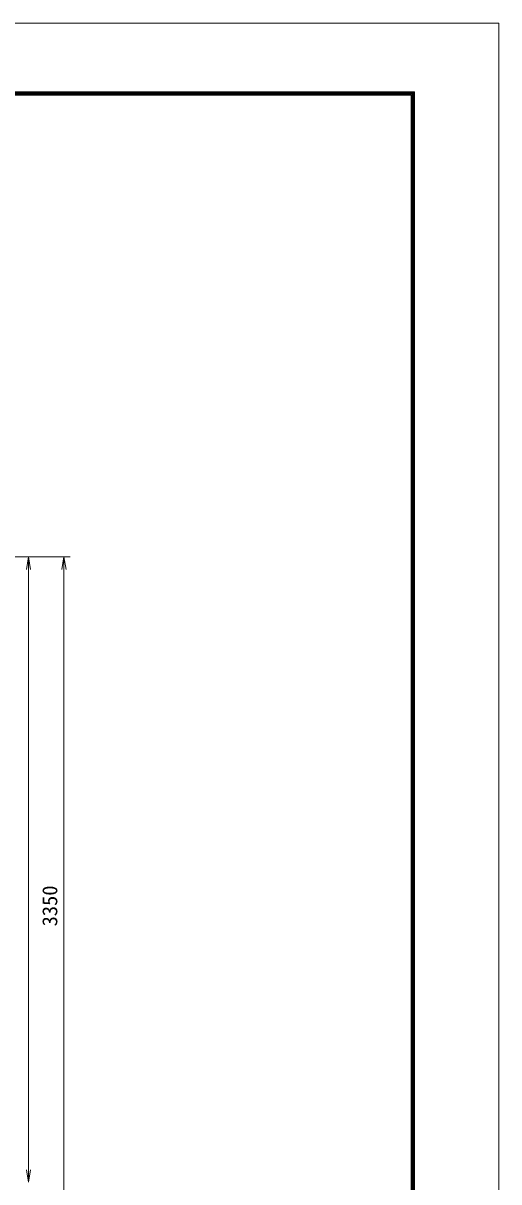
# Model space of a CAD drawing. Units: millimetres, scale not verified. Extents: x -6299 to 6301, y -4455 to 4455.
# Drawn here: x 4018 to 6301, y -1104 to 4455 of the extents above; entities that cross this region are included whole.
import ezdxf
from ezdxf.enums import TextEntityAlignment as Align

# ---------------------------------------------------------------- set-up
doc = ezdxf.new("R2010")
doc.units = ezdxf.units.MM
doc.header["$LTSCALE"] = 30
for name, color, linetype, lineweight in [('0-1_D-TTL', 7, 'Continuous', 9), ('0-9_D-STR-DIM', 7, 'Continuous', 9), ('0-A_0', 7, 'Continuous', 9)]:
    doc.layers.add(name, color=color, linetype=linetype, lineweight=lineweight)
doc.styles.add('ＭＳ ゴシック', font='')
doc.styles.get('ＭＳ ゴシック').set_extended_font_data('MS Gothic')

# ---------------------------------------------------------------- blocks, each defined once
blk = doc.blocks.new('_Open')
at = {"layer": '0-A_0'}
blk.add_line((-30, 5), (0, 0), dxfattribs=at)
blk.add_lwpolyline([(-30, -5), (0, 0), (-30, 0)], dxfattribs=at)

msp = doc.modelspace()

# ---------------------------------------------------------------- linework, layer by layer
at = {"layer": '0-1_D-TTL', "color": 2, "lineweight": 18}
msp.add_lwpolyline([(-6299.47, 4455), (6300.53, 4455), (6300.53, -4455), (-6299.47, -4455)], close=True, dxfattribs=at)
at = {"layer": '0-1_D-TTL'}
for points in [[(-5894.47, 4125), (5895.53, 4125), (5895.53, -4125), (-5894.47, -4125)], [(-5890.72, 4121.25), (5891.78, 4121.25), (5891.78, -4121.25), (-5890.72, -4121.25)], [(-5886.97, 4117.5), (5888.03, 4117.5), (5888.03, -4117.5), (-5886.97, -4117.5)], [(-5883.22, 4113.75), (5884.28, 4113.75), (5884.28, -4113.75), (-5883.22, -4113.75)], [(-5879.47, 4110), (5880.53, 4110), (5880.53, -4110), (-5879.47, -4110)]]:
    msp.add_lwpolyline(points, close=True, dxfattribs=at)
at = {"layer": '0-9_D-STR-DIM'}
for p, q in [((3433.18, 1893.84), (4073.18, 1893.84)), ((3433.18, 1893.84), (4243.18, 1893.84)), ((4043.18, -1046.16), (4043.18, 1833.84)), ((4213.18, -1396.16), (4213.18, 1833.84))]:
    msp.add_line(p, q, dxfattribs=at)

# ---------------------------------------------------------------- block references
at = {"layer": '0-9_D-STR-DIM', "xscale": 2, "yscale": 2}
for p, rotation in [((4043.18, 1893.84), 90), ((4213.18, 1893.84), 90), ((4043.18, -1106.16), 270)]:
    msp.add_blockref('_Open', p, dxfattribs=dict(at, rotation=rotation))

# ---------------------------------------------------------------- texts
at = {"layer": '0-9_D-STR-DIM', "style": 'ＭＳ ゴシック'}
msp.add_text('3350', height=72.14, rotation=90, dxfattribs=at).set_placement((4203.06, 121.15), align=Align.BOTTOM_LEFT)

doc.saveas('drawing.dxf')
